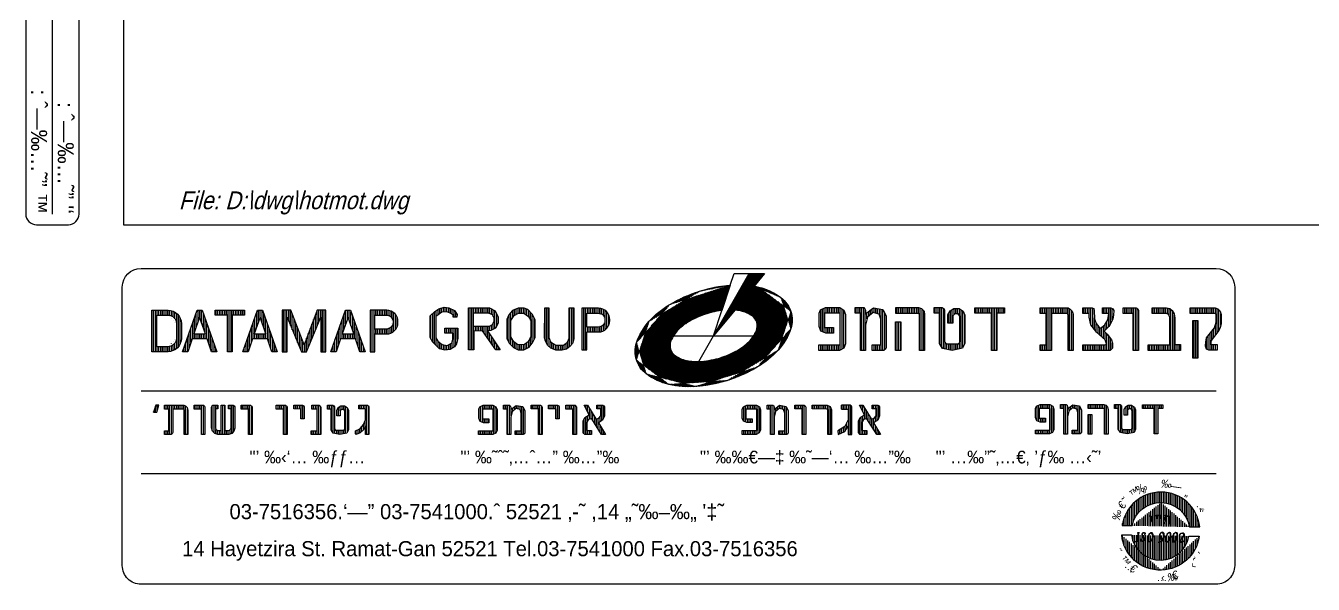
# Model space of a CAD drawing. Extents: x 180421 to 182259, y 668879 to 669787.
# Drawn here: x 180420.9 to 180602, y 668879.4 to 668958 of the extents above; entities that cross this region are included whole.
import ezdxf
from ezdxf.enums import TextEntityAlignment as Align

# ---------------------------------------------------------------- set-up
doc = ezdxf.new("R2010")
doc.units = 0
doc.header["$LTSCALE"] = 2.5
doc.header["$MEASUREMENT"] = 0
doc.layers.get('0').update_dxf_attribs({"linetype": 'CONTINUOUS'})
for name, color, linetype in [('DRWS006', 2, 'CONTINUOUS'), ('DRWS013', 2, 'CONTINUOUS'), ('DRWT003', 2, 'CONTINUOUS')]:
    doc.layers.add(name, color=color, linetype=linetype)
doc.styles.add('HEBTXT', font='HEBTXT.shx')
pattern_1 = [(90, (-122.45786, -106.56404), (-0.2, 1e-17), [])]

# ---------------------------------------------------------------- blocks, each defined once
blk = doc.blocks.new('PROJ_OUT')
at = {"flags": 128}
blk.add_lwpolyline([(-1.2, 0), (-58.8, 0, 0.414214), (-60, -1.2), (-60, -4.8, 0.414214), (-58.8, -6), (-1.2, -6, 0.414214), (0, -4.8), (0, -1.2, 0.414214)], format="xyb", close=True, dxfattribs=at)
at = {"color": 2, "flags": 128}
blk.add_lwpolyline([(-1.2, -3), (-58.8, -3)], dxfattribs=at)
at = {"color": 2, "style": 'HEBTXT'}
for s, p in [(": ˆ—‰…˜” '‘", (-1.2, -2.4)), (': ˆ—‰…˜” ™', (-1.2, -5.4))]:
    blk.add_text(s, height=1.8, dxfattribs=at).set_placement(p, align=Align.RIGHT)
for tag, p in [('APPROVED', (-251.97, -2.4)), ('CHECKED', (-221.62, -2.4)), ('DRAFTSMAN', (-191.6, -2.4)), ('OPERATOR', (-161.75, -2.4)), ('UPD_NUM', (-76.88, -2.4)), ('PROJ_NUM', (-18.45, -2.4)), ('APPROVED_DATE', (-251.97, -5.4)), ('CHECK_DATE', (-221.62, -5.4)), ('DRAFT_DATE', (-191.6, -5.4)), ('OPERATE_DATE', (-161.75, -5.4)), ('UPD_DATE', (-135.75, -5.4)), ('UPD_DESC', (-70.68, -5.4)), ('PROJ_NAME', (-18.35, -5.4))]:
    blk.add_attdef(tag, text='', height=1.8, dxfattribs=at).set_placement(p, align=Align.RIGHT)
blk = doc.blocks.new('LOGODMG')
h = blk.add_hatch()
h.set_pattern_fill('ANSI37', color=176, scale=0.5, style=0)
h.set_pattern_definition([(45, (-122.45786, -111.191), (-0.044194174, 0.044194174), []), (135, (-122.45786, -111.191), (-0.044194174, -0.044194174), [])])
edge = h.paths.add_edge_path()
edge.add_line((70.37, 34.99), (72.11, 34.99))
edge.add_line((72.11, 34.99), (70.94, 33.57))
edge.add_arc((69.14, 23.33), 10.39, 77.4, 80.0179, ccw=False)
edge.add_arc((69.96, 26.99), 6.64, 53.0538, 77.4, ccw=False)
edge.add_arc((72.06, 29.78), 3.16, 17.4348, 53.0538, ccw=False)
edge.add_arc((72.06, 29.78), 3.16, -18.1842, 17.4348, ccw=False)
edge.add_arc((68.74, 30.86), 6.64, 317.4697, 341.8158, ccw=False)
edge.add_arc((65.98, 33.4), 10.39, 300.9025, 317.4697, ccw=False)
edge.add_arc((63.26, 37.94), 15.69, 287.4348, 300.9025, ccw=False)
edge.add_arc((63.26, 37.94), 15.69, 273.9671, 287.4348, ccw=False)
edge.add_arc((63.63, 32.66), 10.39, 257.4, 273.9671, ccw=False)
edge.add_arc((62.81, 29), 6.64, 233.0538, 257.4, ccw=False)
edge.add_arc((60.71, 26.21), 3.16, 197.4348, 233.0538, ccw=False)
edge.add_arc((60.71, 26.21), 3.16, 161.8158, 197.4348, ccw=False)
edge.add_arc((64.02, 25.13), 6.64, 137.4697, 161.8158, ccw=False)
edge.add_arc((66.79, 22.59), 10.39, 120.9025, 137.4697, ccw=False)
edge.add_arc((69.51, 18.04), 15.69, 107.4348, 120.9025, ccw=False)
edge.add_arc((69.51, 18.04), 15.69, 94.5708, 107.4348, ccw=False)
edge.add_line((68.26, 33.69), (67.32, 30.85))
edge.add_arc((68.57, 21.04), 9.89, 97.2703, 107.4348)
edge.add_arc((68.57, 21.04), 9.89, 107.4348, 119.3985)
edge.add_arc((66.76, 24.25), 6.2, 119.3985, 134.5272)
edge.add_arc((64.97, 26.07), 3.65, 134.5272, 158.4374)
edge.add_arc((62.88, 26.89), 1.4, 158.4374, 197.4348)
edge.add_arc((62.88, 26.89), 1.4, 197.4348, 236.4322)
edge.add_arc((64.12, 28.76), 3.65, 236.4322, 260.3424)
edge.add_arc((64.55, 31.28), 6.2, 260.3424, 275.4711)
edge.add_arc((64.2, 34.95), 9.89, 275.4711, 287.4348)
edge.add_arc((64.2, 34.95), 9.89, 287.4348, 299.3985)
edge.add_arc((66.01, 31.74), 6.2, 299.3985, 314.5272)
edge.add_arc((67.8, 29.92), 3.65, 314.5272, 338.4374)
edge.add_arc((69.89, 29.09), 1.4, 338.4374, 377.4348)
edge.add_arc((69.89, 29.09), 1.4, 17.4348, 56.4322)
edge.add_arc((68.65, 27.23), 3.65, 56.4322, 80.3424)
edge.add_arc((68.22, 24.71), 6.2, 80.3424, 85.112)
edge.add_line((68.75, 30.89), (66.37, 27.99))
edge.add_line((66.37, 27.99), (70.38, 35))
h = blk.add_hatch()
h.set_pattern_fill('U', color=176, scale=0.2, angle=90, style=0, pattern_type=0)
h.set_pattern_definition([(90, (-122.45786, -112.46582), (-0.2, 1e-17), [])])
h.paths.add_polyline_path([(14.02, 26.2), (13.42, 26.2), (15.08, 30.87), (15.63, 30.87), (17.29, 26.2), (16.69, 26.2), (16.2, 27.64), (14.51, 27.64)])
edge = h.paths.add_edge_path()
edge.add_arc((5, 29.37), 1.5, 0, 90, ccw=False)
edge.add_line((6.5, 29.37), (6.5, 27.7))
edge.add_arc((5, 27.7), 1.5, -90, 0, ccw=False)
edge.add_line((5, 26.2), (3.18, 26.2))
edge.add_line((3.18, 26.2), (3.18, 30.87))
edge.add_line((3.18, 30.87), (5, 30.87))
h.paths.add_polyline_path([(12.23, 26.2), (11.68, 26.2), (11.68, 30.31), (10.3, 30.31), (10.3, 30.87), (13.62, 30.87), (13.62, 30.31), (12.23, 30.31)])
h.paths.add_polyline_path([(7.23, 26.2), (6.63, 26.2), (8.29, 30.87), (8.84, 30.87), (10.49, 26.2), (9.9, 26.2), (9.4, 27.64), (7.72, 27.64)])
h.paths.add_polyline_path([(8.56, 30.09), (7.91, 28.2), (9.21, 28.2)], flags=16)
h.paths.add_polyline_path([(47.38, 31.12), (47.86, 31.12), (47.86, 27.78), (48.03, 27.32), (48.64, 26.93), (49.51, 26.93), (49.95, 27.26), (50.14, 27.72), (50.14, 31.12), (50.66, 31.12), (50.66, 27.63), (50.5, 27.12), (50.21, 26.77), (49.82, 26.5), (49.35, 26.38), (48.62, 26.38), (48.07, 26.61), (47.7, 26.93), (47.45, 27.39), (47.36, 27.76)])
edge = h.paths.add_edge_path()
edge.add_line((28.28, 26.2), (28.28, 28.2))
edge.add_line((28.28, 28.2), (29.6, 28.2))
edge.add_arc((29.6, 29.47), 1.27, 270, 360)
edge.add_line((30.87, 29.47), (30.87, 29.59))
edge.add_arc((29.6, 29.59), 1.27, 0, 90)
edge.add_line((29.6, 30.87), (27.73, 30.87))
edge.add_line((27.73, 30.87), (27.73, 26.2))
edge.add_line((27.73, 26.2), (28.28, 26.2))
h.paths.add_polyline_path([(22.76, 26.2), (22.76, 30.87), (21.78, 30.87), (20.3, 26.97), (18.83, 30.87), (17.84, 30.87), (17.84, 26.2), (18.39, 26.2), (18.39, 30.09), (20.02, 26.2), (20.58, 26.2), (22.21, 30.09), (22.21, 26.2)])
h.paths.add_polyline_path([(15.36, 30.09), (14.7, 28.2), (16.01, 28.2)], flags=16)
h.paths.add_polyline_path([(23.91, 26.2), (23.31, 26.2), (24.97, 30.87), (25.52, 30.87), (27.18, 26.2), (26.58, 26.2), (26.09, 27.64), (24.4, 27.64)])
h.paths.add_polyline_path([(25.25, 30.09), (24.59, 28.2), (25.9, 28.2)], flags=16)
edge = h.paths.add_edge_path(flags=16)
edge.add_line((28.28, 30.31), (29.6, 30.31))
edge.add_arc((29.6, 29.59), 0.722, 0, 90, ccw=False)
edge.add_line((30.32, 29.59), (30.32, 29.47))
edge.add_arc((29.6, 29.47), 0.722, -90, 0, ccw=False)
edge.add_line((29.6, 28.75), (28.28, 28.75))
edge.add_line((28.28, 28.75), (28.28, 30.31))
h.paths.add_polyline_path([(38.82, 26.4), (38.82, 31.13), (41.16, 31.13), (41.81, 30.8), (42.15, 30.12), (42.13, 29.4), (41.85, 28.83), (41.31, 28.57), (40.93, 28.53), (42.38, 26.4), (41.87, 26.4), (40.38, 28.54), (39.39, 28.5), (39.39, 26.4)])
h.paths.add_polyline_path([(36.16, 28.3), (36.16, 28.83), (37.62, 28.83), (37.62, 27.69), (37.44, 27.1), (37.23, 26.76), (36.75, 26.43), (36.16, 26.37), (35.56, 26.51), (34.79, 27.26), (34.51, 27.8), (34.51, 30.24), (35.03, 30.71), (35.47, 31.03), (36.05, 31.2), (36.59, 31.15), (37.23, 30.83), (37.53, 30.37), (37.49, 30.1), (37.09, 30.1), (37.09, 30.31), (36.89, 30.47), (36.4, 30.69), (35.8, 30.63), (35.13, 30.16), (35.13, 27.76), (35.36, 27.39), (35.83, 27), (36.39, 26.9), (36.95, 27.21), (37.05, 27.63), (37.05, 28.29)])
h.paths.add_polyline_path([(43.11, 29.83), (43.11, 27.67), (43.43, 27.12), (43.85, 26.68), (44.39, 26.41), (45.02, 26.41), (45.63, 26.71), (46.05, 27.26), (46.3, 27.79), (46.3, 29.79), (45.98, 30.41), (45.47, 30.94), (45.06, 31.1), (44.39, 31.1), (43.76, 30.82), (43.36, 30.34)])
h.paths.add_polyline_path([(43.57, 27.86), (43.57, 29.71), (43.94, 30.27), (44.44, 30.54), (45.02, 30.54), (45.55, 30.17), (45.8, 29.71), (45.8, 27.86), (45.5, 27.32), (45.11, 27), (44.37, 26.96), (43.89, 27.32)], flags=16)
h.paths.add_polyline_path([(39.38, 29.04), (39.38, 30.59), (41.03, 30.59), (41.46, 30.4), (41.65, 30.04), (41.65, 29.56), (41.47, 29.24), (41.13, 29.04)], flags=16)
edge = h.paths.add_edge_path()
edge.add_line((52.12, 26.42), (52.12, 28.42))
edge.add_line((52.12, 28.42), (53.43, 28.42))
edge.add_arc((53.43, 29.69), 1.27, 270, 360)
edge.add_line((54.7, 29.69), (54.7, 29.81))
edge.add_arc((53.43, 29.81), 1.27, 0, 90)
edge.add_line((53.43, 31.09), (51.56, 31.09))
edge.add_line((51.56, 31.09), (51.56, 26.42))
edge.add_line((51.56, 26.42), (52.12, 26.42))
edge = h.paths.add_edge_path(flags=16)
edge.add_line((52.12, 30.53), (53.43, 30.53))
edge.add_arc((53.43, 29.81), 0.722, 0, 90, ccw=False)
edge.add_line((54.15, 29.81), (54.15, 29.69))
edge.add_arc((53.43, 29.69), 0.722, -90, 0, ccw=False)
edge.add_line((53.43, 28.97), (52.12, 28.97))
edge.add_line((52.12, 28.97), (52.12, 30.53))
edge = h.paths.add_edge_path(flags=16)
edge.add_arc((5, 27.7), 0.947, -90, 0, ccw=False)
edge.add_line((5, 26.76), (3.73, 26.76))
edge.add_line((3.73, 26.76), (3.73, 30.31))
edge.add_line((3.73, 30.31), (5, 30.31))
edge.add_arc((5, 29.37), 0.947, 0, 90, ccw=False)
edge.add_line((5.95, 29.37), (5.95, 29.31))
edge.add_line((5.95, 29.31), (5.95, 27.69))
h = blk.add_hatch()
h.set_pattern_fill('U', color=176, scale=0.2, angle=90, style=0, pattern_type=0)
h.set_pattern_definition([(90, (-117.40736, -70.01604), (-0.2, 1e-17), [])])
h.paths.add_polyline_path([(78.21, 26.35), (78.21, 26.98), (80.61, 26.98), (80.61, 30.52), (78.85, 30.52), (78.85, 28.93), (79.87, 28.93), (79.87, 28.29), (79, 28.29), (78.44, 28.5), (78.24, 29.03), (78.24, 30.52), (78.42, 30.9), (78.96, 31.16), (80.57, 31.16), (81.04, 30.89), (81.23, 30.4), (81.23, 27.08), (81.02, 26.6), (80.54, 26.35)])
h.paths.add_polyline_path([(82.89, 26.33), (82.89, 30.52), (82.31, 30.52), (82.31, 31.16), (83.28, 31.16), (83.41, 31.04), (83.47, 30.85), (83.47, 30.47), (84.35, 31.13), (85.43, 30.93), (85.78, 30.22), (85.78, 26.62), (85.7, 26.47), (85.53, 26.35), (84.21, 26.35), (84.21, 26.97), (85.19, 26.97), (85.19, 29.85), (85, 30.42), (84.32, 30.6), (83.68, 30.1), (83.48, 29.18), (83.48, 26.33)])
h.paths.add_polyline_path([(120.01, 30.5), (120.01, 31.13), (122.8, 31.13), (123.11, 31.04), (123.35, 30.75), (123.47, 30.37), (123.47, 29.38), (123.38, 28.88), (123.23, 28.59), (122.37, 27.46), (122.33, 27.23), (122.33, 27.04), (122.49, 26.99), (123.03, 26.99), (123.03, 26.36), (122.1, 26.36), (121.83, 26.49), (121.73, 26.82), (121.74, 27.31), (121.84, 27.77), (122.74, 28.89), (122.9, 29.51), (122.9, 30.37), (122.84, 30.46), (122.76, 30.5)])
h.paths.add_polyline_path([(103.1, 26.35), (103.1, 26.98), (103.79, 26.98), (103.79, 30.5), (103.1, 30.5), (103.1, 31.14), (106.26, 31.14), (106.54, 30.96), (106.72, 30.75), (106.84, 30.43), (106.84, 26.35), (106.26, 26.35), (106.26, 30.32), (106.22, 30.44), (106.15, 30.5), (104.39, 30.5), (104.39, 26.35)])
h.paths.add_polyline_path([(86.86, 29.56), (87.46, 29.56), (87.46, 26.34), (86.86, 26.34)])
h.paths.add_polyline_path([(86.87, 30.5), (86.87, 31.16), (89.44, 31.16), (89.78, 31.05), (90.05, 30.75), (90.12, 30.36), (90.12, 26.34), (89.56, 26.34), (89.56, 30.36), (89.51, 30.46), (89.43, 30.5)])
h.paths.add_polyline_path([(91.19, 30.52), (91.19, 31.17), (92.09, 31.17), (92.26, 31.07), (92.35, 30.89), (92.35, 27.31), (92.54, 27.08), (93.91, 27.08), (94.03, 27.21), (94.07, 27.36), (94.07, 30.2), (93.89, 30.46), (93.52, 30.46), (93.31, 30.22), (93.31, 29.42), (92.73, 29.42), (92.73, 30.35), (92.98, 30.8), (93.39, 31.07), (93.99, 31.07), (94.44, 30.76), (94.64, 30.31), (94.64, 27.13), (94.38, 26.58), (93.23, 26.35), (92.14, 26.57), (91.8, 27.13), (91.8, 30.52)])
h.paths.add_polyline_path([(95.76, 30.52), (95.76, 31.15), (99.11, 31.15), (99.11, 30.52), (98.25, 30.52), (98.25, 26.34), (97.65, 26.34), (97.65, 30.52)])
h.paths.add_polyline_path([(107.91, 26.35), (107.91, 26.98), (110.46, 26.98), (110.58, 27.09), (110.44, 27.55), (109.45, 28.41), (109.22, 28.68), (108.83, 29.23), (108.64, 30.1), (108.64, 30.51), (107.92, 30.51), (107.92, 31.14), (108.95, 31.14), (109.17, 31.05), (109.19, 30.83), (109.24, 29.88), (109.41, 29.36), (109.7, 29.01), (109.92, 28.84), (110.4, 29.24), (110.72, 29.79), (110.84, 30.51), (110.14, 30.51), (110.14, 31.12), (111.07, 31.12), (111.3, 31.03), (111.39, 30.82), (111.38, 30.32), (111.28, 29.88), (110.97, 29.17), (110.86, 29.02), (110.32, 28.49), (110.66, 28.16), (111.15, 27.54), (111.24, 27.16), (111.24, 26.6), (111.01, 26.35)])
h.paths.add_polyline_path([(115.26, 26.34), (115.26, 26.98), (117.69, 26.98), (117.69, 30.06), (117.6, 30.34), (117.35, 30.49), (115.7, 30.49), (115.7, 31.13), (117.34, 31.13), (117.7, 31.05), (117.98, 30.82), (118.21, 30.45), (118.28, 30.02), (118.28, 26.99), (118.89, 26.99), (118.89, 26.35)])
h.paths.add_polyline_path([(112.45, 30.49), (112.45, 31.14), (113.91, 31.14), (114.09, 31.03), (114.19, 30.82), (114.19, 26.35), (113.59, 26.35), (113.59, 30.49)])
h.paths.add_polyline_path([(120.3, 29.71), (120.87, 29.71), (120.87, 25.47), (120.3, 25.47)])
h = blk.add_hatch()
h.set_pattern_fill('U', color=176, scale=0.2, angle=90, style=0, pattern_type=0)
h.set_pattern_definition(pattern_1)
h.paths.add_polyline_path([(21.09, 16.87), (21.09, 17.3), (21.78, 17.3), (21.78, 19.74), (21.18, 19.74), (21.18, 20.18), (22.01, 20.18), (22.12, 20.1), (22.19, 19.96), (22.19, 16.87)])
h.paths.add_polyline_path([(4.62, 16.86), (4.62, 17.3), (5.1, 17.3), (5.1, 19.74), (4.62, 19.74), (4.62, 20.18), (6.79, 20.18), (6.97, 20.11), (7.15, 19.91), (7.23, 19.63), (7.23, 16.88), (6.83, 16.88), (6.83, 19.6), (6.79, 19.7), (6.73, 19.74), (5.53, 19.74), (5.53, 17.11), (5.48, 16.94), (5.35, 16.86)])
h.paths.add_polyline_path([(3.98, 20.17), (3.62, 20.17), (3.38, 19.4), (3.73, 19.4)])
h.paths.add_polyline_path([(13.24, 19.74), (13.24, 20.17), (14.29, 20.17), (14.39, 20.08), (14.45, 19.95), (14.45, 16.87), (14.05, 16.87), (14.05, 19.74)])
h.paths.add_polyline_path([(7.96, 19.74), (7.96, 20.18), (9, 20.18), (9.11, 20.08), (9.16, 19.95), (9.16, 16.87), (8.77, 16.87), (8.77, 19.74)])
h.paths.add_polyline_path([(11.82, 20.18), (12.34, 20.18), (12.46, 20.09), (12.51, 19.99), (12.51, 17.59), (12.42, 17.25), (12.17, 16.98), (11.85, 16.88), (10.59, 16.88), (10.28, 16.97), (10.02, 17.25), (9.91, 17.64), (9.91, 19.96), (9.96, 20.12), (10.04, 20.19), (10.62, 20.19), (10.62, 19.77), (10.34, 19.77), (10.34, 17.63), (10.38, 17.42), (10.59, 17.31), (10.97, 17.31), (10.97, 20.18), (11.41, 20.18), (11.41, 17.31), (11.82, 17.31), (12.01, 17.41), (12.1, 17.64), (12.1, 19.75), (11.82, 19.75)])
h.paths.add_polyline_path([(17.18, 19.74), (17.18, 20.18), (18.22, 20.18), (18.33, 20.08), (18.39, 19.95), (18.39, 16.87), (17.99, 16.87), (17.99, 19.74)])
h.paths.add_polyline_path([(19.14, 19.75), (19.14, 20.18), (20.14, 20.18), (20.28, 20.11), (20.33, 19.98), (20.33, 18.64), (19.94, 18.64), (19.94, 19.74)])
h.paths.add_polyline_path([(22.93, 19.74), (22.93, 20.18), (23.55, 20.18), (23.67, 20.12), (23.73, 19.99), (23.73, 17.53), (23.86, 17.37), (24.8, 17.37), (24.88, 17.46), (24.91, 17.57), (24.91, 19.52), (24.79, 19.69), (24.53, 19.69), (24.38, 19.53), (24.38, 18.98), (23.99, 18.98), (23.99, 19.62), (24.16, 19.93), (24.45, 20.12), (24.85, 20.12), (25.16, 19.9), (25.3, 19.59), (25.3, 17.41), (25.12, 17.03), (24.33, 16.87), (23.58, 17.02), (23.35, 17.41), (23.35, 19.74)])
h.paths.add_polyline_path([(26.47, 19.75), (26.47, 20.18), (27.46, 20.18), (27.56, 20.12), (27.61, 19.98), (27.61, 16.87), (27.23, 16.87), (27.23, 17.85), (27.01, 17.41), (26.63, 17.07), (26.16, 16.88), (26.09, 16.94), (26.09, 17.27), (26.57, 17.53), (26.65, 17.57), (27.01, 18), (27.22, 18.52), (27.22, 19.75)])
h = blk.add_hatch()
h.set_pattern_fill('U', color=176, scale=0.2, angle=90, style=0, pattern_type=0)
h.set_pattern_definition([(90, (-124.24039, -106.56404), (-0.2, 1e-17), [])])
h.paths.add_polyline_path([(51.82, 20.18), (52.2, 20.18), (53.13, 18.65), (53.48, 18.7), (53.69, 18.98), (53.71, 19.75), (53.26, 19.75), (53.26, 20.19), (53.9, 20.19), (54.04, 20.12), (54.1, 19.98), (54.1, 18.98), (53.89, 18.5), (53.42, 18.2), (54.21, 16.88), (53.78, 16.88), (52.67, 18.65), (52.3, 18.58), (52.12, 18.21), (52.12, 17.31), (52.65, 17.31), (52.65, 16.87), (51.88, 16.87), (51.77, 16.98), (51.71, 17.11), (51.71, 18.36), (51.91, 18.78), (52.39, 19.1)])
h.paths.add_polyline_path([(43.15, 16.86), (43.15, 19.73), (42.75, 19.73), (42.75, 20.18), (43.42, 20.18), (43.51, 20.09), (43.55, 19.96), (43.55, 19.7), (44.16, 20.15), (44.9, 20.02), (45.14, 19.53), (45.14, 17.05), (45.09, 16.95), (44.97, 16.87), (44.06, 16.87), (44.06, 17.29), (44.74, 17.29), (44.74, 19.28), (44.61, 19.67), (44.13, 19.79), (43.7, 19.44), (43.56, 18.81), (43.56, 16.86)])
h.paths.add_polyline_path([(39.94, 16.87), (39.94, 17.3), (41.59, 17.3), (41.59, 19.74), (40.38, 19.74), (40.38, 18.64), (41.09, 18.64), (41.09, 18.2), (40.48, 18.2), (40.1, 18.35), (39.97, 18.71), (39.97, 19.74), (40.09, 19.99), (40.46, 20.17), (41.56, 20.17), (41.89, 19.99), (42.02, 19.65), (42.02, 17.37), (41.87, 17.04), (41.54, 16.87)])
h.paths.add_polyline_path([(49.75, 19.74), (49.75, 20.18), (50.8, 20.18), (50.91, 20.08), (50.96, 19.95), (50.96, 16.87), (50.56, 16.87), (50.56, 19.74)])
h.paths.add_polyline_path([(45.87, 19.75), (45.87, 20.19), (46.92, 20.19), (47.02, 20.09), (47.08, 19.96), (47.08, 16.88), (46.68, 16.88), (46.68, 19.75)])
h.paths.add_polyline_path([(47.82, 19.75), (47.82, 20.18), (48.82, 20.18), (48.96, 20.11), (49.02, 19.99), (49.02, 18.65), (48.62, 18.65), (48.62, 19.75)])
h = blk.add_hatch()
h.set_pattern_fill('U', color=176, scale=0.2, angle=90, style=0, pattern_type=0)
h.set_pattern_definition(pattern_1)
h.paths.add_polyline_path([(69.58, 16.88), (69.58, 17.31), (71.23, 17.31), (71.23, 19.74), (70.02, 19.74), (70.02, 18.65), (70.73, 18.65), (70.73, 18.21), (70.12, 18.21), (69.74, 18.36), (69.61, 18.72), (69.61, 19.74), (69.73, 20), (70.1, 20.18), (71.2, 20.18), (71.53, 19.99), (71.66, 19.66), (71.66, 17.38), (71.51, 17.05), (71.18, 16.88)])
h.paths.add_polyline_path([(77.48, 19.75), (77.48, 20.17), (79.15, 20.17), (79.49, 20.03), (79.63, 19.66), (79.63, 16.88), (79.23, 16.88), (79.23, 19.68), (79.12, 19.74)])
h.paths.add_polyline_path([(72.79, 16.87), (72.79, 19.74), (72.39, 19.74), (72.39, 20.18), (73.06, 20.18), (73.15, 20.1), (73.19, 19.97), (73.19, 19.7), (73.8, 20.16), (74.54, 20.02), (74.78, 19.54), (74.78, 17.06), (74.73, 16.96), (74.61, 16.88), (73.7, 16.88), (73.7, 17.3), (74.38, 17.3), (74.38, 19.28), (74.25, 19.68), (73.77, 19.8), (73.34, 19.45), (73.2, 18.82), (73.2, 16.87)])
h.paths.add_polyline_path([(75.53, 19.75), (75.53, 20.18), (76.57, 20.18), (76.68, 20.09), (76.74, 19.96), (76.74, 16.87), (76.34, 16.87), (76.34, 19.75)])
h.paths.add_polyline_path([(82.78, 20.18), (83.16, 20.18), (84.09, 18.65), (84.44, 18.7), (84.65, 18.98), (84.67, 19.75), (84.22, 19.75), (84.22, 20.19), (84.86, 20.19), (85, 20.12), (85.06, 19.98), (85.06, 18.98), (84.86, 18.5), (84.38, 18.2), (85.17, 16.88), (84.74, 16.88), (83.63, 18.65), (83.26, 18.58), (83.08, 18.21), (83.08, 17.31), (83.61, 17.31), (83.61, 16.87), (82.84, 16.87), (82.73, 16.98), (82.67, 17.11), (82.67, 18.36), (82.87, 18.78), (83.35, 19.1)])
h.paths.add_polyline_path([(80.37, 17.28), (80.4, 16.87), (81.14, 17.22), (81.53, 17.83), (81.53, 16.88), (81.92, 16.88), (81.92, 19.98), (81.86, 20.12), (81.75, 20.18), (80.78, 20.18), (80.78, 19.74), (81.52, 19.74), (81.52, 18.51), (81.15, 17.78)])
h = blk.add_hatch()
h.set_pattern_fill('U', color=176, scale=0.2, angle=90, style=0, pattern_type=0)
h.set_pattern_definition(pattern_1)
h.paths.add_polyline_path([(102.58, 16.94), (102.58, 17.37), (104.22, 17.37), (104.22, 19.81), (103.02, 19.81), (103.02, 18.71), (103.72, 18.71), (103.72, 18.27), (103.12, 18.27), (102.74, 18.42), (102.6, 18.78), (102.6, 19.81), (102.72, 20.06), (103.1, 20.24), (104.2, 20.24), (104.53, 20.06), (104.65, 19.72), (104.65, 17.45), (104.51, 17.11), (104.18, 16.94)])
h.paths.add_polyline_path([(111.49, 19.81), (111.49, 20.25), (112.11, 20.25), (112.22, 20.19), (112.28, 20.06), (112.28, 17.6), (112.42, 17.44), (113.36, 17.44), (113.44, 17.53), (113.46, 17.64), (113.46, 19.59), (113.34, 19.76), (113.09, 19.76), (112.94, 19.6), (112.94, 19.05), (112.55, 19.05), (112.55, 19.69), (112.71, 20), (113, 20.19), (113.41, 20.19), (113.72, 19.97), (113.86, 19.66), (113.86, 17.48), (113.68, 17.1), (112.89, 16.94), (112.14, 17.09), (111.9, 17.48), (111.9, 19.81)])
h.paths.add_polyline_path([(105.79, 16.93), (105.79, 19.8), (105.39, 19.8), (105.39, 20.25), (106.06, 20.25), (106.15, 20.16), (106.19, 20.03), (106.19, 19.77), (106.79, 20.22), (107.53, 20.09), (107.77, 19.6), (107.77, 17.12), (107.72, 17.02), (107.61, 16.94), (106.7, 16.94), (106.7, 17.36), (107.37, 17.36), (107.37, 19.35), (107.24, 19.74), (106.77, 19.86), (106.33, 19.51), (106.2, 18.88), (106.2, 16.93)])
h.paths.add_polyline_path([(108.52, 19.79), (108.52, 20.24), (110.29, 20.24), (110.52, 20.17), (110.71, 19.96), (110.76, 19.7), (110.76, 16.93), (110.37, 16.93), (110.37, 19.7), (110.33, 19.77), (110.28, 19.79)])
h.paths.add_polyline_path([(108.52, 19.14), (108.93, 19.14), (108.93, 16.93), (108.52, 16.93)])
h.paths.add_polyline_path([(114.63, 19.81), (114.63, 20.23), (116.93, 20.23), (116.93, 19.81), (116.34, 19.81), (116.34, 16.94), (115.93, 16.94), (115.93, 19.81)])
at = {"layer": 'DRWS013'}
h = blk.add_hatch(dxfattribs=at)
h.set_pattern_fill('U', color=256, scale=0.2, angle=90, style=0, pattern_type=0)
h.set_pattern_definition([(90, (-122.45786, -107.55858), (-0.2, 1e-17), [])])
edge = h.paths.add_edge_path()
edge.add_line((112.29, 5.57), (113.38, 5.57))
edge.add_arc((116.66, 6.03), 3.31, 188.0394, 271.3802)
edge.add_arc((116.63, 5.98), 3.26, 271.9072, 350.0165)
edge.add_line((119.84, 5.42), (121.01, 5.42))
edge.add_arc((116.63, 6.03), 4.43, 271.7581, 352.0544, ccw=False)
edge.add_arc((116.61, 5.94), 4.34, 184.8896, 272.0533, ccw=False)
edge = h.paths.add_edge_path()
edge.add_line((112.34, 6.61), (113.46, 6.61))
edge.add_arc((116.64, 5.96), 3.25, 88.2339, 168.3857, ccw=False)
edge.add_arc((116.7, 5.94), 3.27, 9.1769, 89.217, ccw=False)
edge.add_line((119.92, 6.46), (121.07, 6.46))
edge.add_arc((116.65, 5.96), 4.44, 6.4701, 89.1977)
edge.add_arc((116.73, 5.96), 4.44, 90.2344, 171.5211)
at = {"color": 176}
for points in [[(70.37, 34.99), (72.11, 34.99), (70.94, 33.57, -0.011423), (71.41, 33.47, -0.106631), (73.95, 32.3, -0.156681), (75.07, 30.72, -0.156681), (75.06, 28.79, -0.106631), (73.64, 26.37, -0.072414), (71.32, 24.48, -0.058832), (67.96, 22.97, -0.058832), (64.35, 22.29, -0.072414), (61.36, 22.52, -0.106631), (58.82, 23.69, -0.156681), (57.7, 25.27, -0.156681), (57.71, 27.2, -0.106631), (59.13, 29.62, -0.072414), (61.45, 31.51, -0.058832), (64.81, 33.01, -0.056189), (68.26, 33.69), (67.32, 30.85, 0.04438), (65.61, 30.47, 0.052249), (63.72, 29.65, 0.066107), (62.41, 28.67, 0.104708), (61.58, 27.41, 0.17182), (61.54, 26.47, 0.17182), (62.11, 25.72, 0.104708), (63.51, 25.17, 0.066107), (65.14, 25.11, 0.052249), (67.16, 25.52, 0.052249), (69.05, 26.34, 0.066107), (70.36, 27.32, 0.104708), (71.19, 28.58, 0.17182), (71.23, 29.51, 0.17182), (70.66, 30.26, 0.104708), (69.26, 30.82, 0.020814), (68.75, 30.89), (66.37, 27.99), (70.38, 35)], [(5.95, 27.7, -0.414214), (5, 26.76), (3.73, 26.76), (3.73, 30.31), (5, 30.31, -0.414214), (5.95, 29.37), (5.95, 29.31), (5.95, 27.69)]]:
    blk.add_lwpolyline(points, format="xyb", dxfattribs=at)
for points in [[(68.26, 33.69), (68.69, 34.99), (70.37, 34.99)], [(66.37, 27.99), (67.32, 30.85)], [(61.86, 27.99), (70.89, 27.99)], [(64.71, 25.08), (66.37, 27.99)]]:
    blk.add_lwpolyline(points, dxfattribs=at)
for points in [[(5, 30.87, -0.414214), (6.5, 29.37), (6.5, 27.7, -0.414214), (5, 26.2), (3.18, 26.2), (3.18, 30.87)], [(28.28, 26.2), (28.28, 28.2), (29.6, 28.2, 0.414214), (30.87, 29.47), (30.87, 29.59, 0.414214), (29.6, 30.87), (27.73, 30.87), (27.73, 26.2)], [(52.12, 26.42), (52.12, 28.42), (53.43, 28.42, 0.414214), (54.7, 29.69), (54.7, 29.81, 0.414214), (53.43, 31.09), (51.56, 31.09), (51.56, 26.42)], [(52.12, 30.53), (53.43, 30.53, -0.414214), (54.15, 29.81), (54.15, 29.69, -0.414214), (53.43, 28.97), (52.12, 28.97)], [(28.28, 30.31), (29.6, 30.31, -0.414214), (30.32, 29.59), (30.32, 29.47, -0.414214), (29.6, 28.75), (28.28, 28.75)]]:
    blk.add_lwpolyline(points, format="xyb", close=True, dxfattribs=at)
for points in [[(7.23, 26.2), (6.63, 26.2), (8.29, 30.87), (8.84, 30.87), (10.49, 26.2), (9.9, 26.2), (9.4, 27.64), (7.72, 27.64)], [(12.23, 26.2), (11.68, 26.2), (11.68, 30.31), (10.3, 30.31), (10.3, 30.87), (13.62, 30.87), (13.62, 30.31), (12.23, 30.31)], [(14.02, 26.2), (13.42, 26.2), (15.08, 30.87), (15.63, 30.87), (17.29, 26.2), (16.69, 26.2), (16.2, 27.64), (14.51, 27.64)], [(22.76, 26.2), (22.76, 30.87), (21.78, 30.87), (20.3, 26.97), (18.83, 30.87), (17.84, 30.87), (17.84, 26.2), (18.39, 26.2), (18.39, 30.09), (20.02, 26.2), (20.58, 26.2), (22.21, 30.09), (22.21, 26.2)], [(23.91, 26.2), (23.31, 26.2), (24.97, 30.87), (25.52, 30.87), (27.18, 26.2), (26.58, 26.2), (26.09, 27.64), (24.4, 27.64)], [(8.56, 30.09), (7.91, 28.2), (9.21, 28.2)], [(15.36, 30.09), (14.7, 28.2), (16.01, 28.2)], [(25.25, 30.09), (24.59, 28.2), (25.9, 28.2)]]:
    blk.add_lwpolyline(points, close=True, dxfattribs=at)
at = {"color": 176, "flags": 128}
for points in [[(36.16, 28.3), (36.16, 28.83), (37.62, 28.83), (37.62, 27.69), (37.44, 27.1), (37.23, 26.76), (36.75, 26.43), (36.16, 26.37), (35.56, 26.51), (34.79, 27.26), (34.51, 27.8), (34.51, 30.24), (35.03, 30.71), (35.47, 31.03), (36.05, 31.2), (36.59, 31.15), (37.23, 30.83), (37.53, 30.37), (37.49, 30.1), (37.09, 30.1), (37.09, 30.31), (36.89, 30.47), (36.4, 30.69), (35.8, 30.63), (35.13, 30.16), (35.13, 27.76), (35.36, 27.39), (35.83, 27), (36.39, 26.9), (36.95, 27.21), (37.05, 27.63), (37.05, 28.29)], [(38.82, 26.4), (38.82, 31.13), (41.16, 31.13), (41.81, 30.8), (42.15, 30.12), (42.13, 29.4), (41.85, 28.83), (41.31, 28.57), (40.93, 28.53), (42.38, 26.4), (41.87, 26.4), (40.38, 28.54), (39.39, 28.5), (39.39, 26.4)], [(39.38, 29.04), (39.38, 30.59), (41.03, 30.59), (41.46, 30.4), (41.65, 30.04), (41.65, 29.56), (41.47, 29.24), (41.13, 29.04)], [(43.11, 29.83), (43.11, 27.67), (43.43, 27.12), (43.85, 26.68), (44.39, 26.41), (45.02, 26.41), (45.63, 26.71), (46.05, 27.26), (46.3, 27.79), (46.3, 29.79), (45.98, 30.41), (45.47, 30.94), (45.06, 31.1), (44.39, 31.1), (43.76, 30.82), (43.36, 30.34)], [(43.57, 27.86), (43.57, 29.71), (43.94, 30.27), (44.44, 30.54), (45.02, 30.54), (45.55, 30.17), (45.8, 29.71), (45.8, 27.86), (45.5, 27.32), (45.11, 27), (44.37, 26.96), (43.89, 27.32)], [(47.38, 31.12), (47.86, 31.12), (47.86, 27.78), (48.03, 27.32), (48.64, 26.93), (49.51, 26.93), (49.95, 27.26), (50.14, 27.72), (50.14, 31.12), (50.66, 31.12), (50.66, 27.63), (50.5, 27.12), (50.21, 26.77), (49.82, 26.5), (49.35, 26.38), (48.62, 26.38), (48.07, 26.61), (47.7, 26.93), (47.45, 27.39), (47.36, 27.76)], [(78.21, 26.35), (78.21, 26.98), (80.61, 26.98), (80.61, 30.52), (78.85, 30.52), (78.85, 28.93), (79.87, 28.93), (79.87, 28.29), (79, 28.29), (78.44, 28.5), (78.24, 29.03), (78.24, 30.52), (78.42, 30.9), (78.96, 31.16), (80.57, 31.16), (81.04, 30.89), (81.23, 30.4), (81.23, 27.08), (81.02, 26.6), (80.54, 26.35)], [(82.89, 26.33), (82.89, 30.52), (82.31, 30.52), (82.31, 31.16), (83.28, 31.16), (83.41, 31.04), (83.47, 30.85), (83.47, 30.47), (84.35, 31.13), (85.43, 30.93), (85.78, 30.22), (85.78, 26.62), (85.7, 26.47), (85.53, 26.35), (84.21, 26.35), (84.21, 26.97), (85.19, 26.97), (85.19, 29.85), (85, 30.42), (84.32, 30.6), (83.68, 30.1), (83.48, 29.18), (83.48, 26.33)], [(86.87, 30.5), (86.87, 31.16), (89.44, 31.16), (89.78, 31.05), (90.05, 30.75), (90.12, 30.36), (90.12, 26.34), (89.56, 26.34), (89.56, 30.36), (89.51, 30.46), (89.43, 30.5)], [(91.19, 30.52), (91.19, 31.17), (92.09, 31.17), (92.26, 31.07), (92.35, 30.89), (92.35, 27.31), (92.54, 27.08), (93.91, 27.08), (94.03, 27.21), (94.07, 27.36), (94.07, 30.2), (93.89, 30.46), (93.52, 30.46), (93.31, 30.22), (93.31, 29.42), (92.73, 29.42), (92.73, 30.35), (92.98, 30.8), (93.39, 31.07), (93.99, 31.07), (94.44, 30.76), (94.64, 30.31), (94.64, 27.13), (94.38, 26.58), (93.23, 26.35), (92.14, 26.57), (91.8, 27.13), (91.8, 30.52)], [(95.76, 30.52), (95.76, 31.15), (99.11, 31.15), (99.11, 30.52), (98.25, 30.52), (98.25, 26.34), (97.65, 26.34), (97.65, 30.52)], [(103.1, 26.35), (103.1, 26.98), (103.79, 26.98), (103.79, 30.5), (103.1, 30.5), (103.1, 31.14), (106.26, 31.14), (106.54, 30.96), (106.72, 30.75), (106.84, 30.43), (106.84, 26.35), (106.26, 26.35), (106.26, 30.32), (106.22, 30.44), (106.15, 30.5), (104.39, 30.5), (104.39, 26.35)], [(107.91, 26.35), (107.91, 26.98), (110.46, 26.98), (110.58, 27.09), (110.44, 27.55), (109.45, 28.41), (109.22, 28.68), (108.83, 29.23), (108.64, 30.1), (108.64, 30.51), (107.92, 30.51), (107.92, 31.14), (108.95, 31.14), (109.17, 31.05), (109.19, 30.83), (109.24, 29.88), (109.41, 29.36), (109.7, 29.01), (109.92, 28.84), (110.4, 29.24), (110.72, 29.79), (110.84, 30.51), (110.14, 30.51), (110.14, 31.12), (111.07, 31.12), (111.3, 31.03), (111.39, 30.82), (111.38, 30.32), (111.28, 29.88), (110.97, 29.17), (110.86, 29.02), (110.32, 28.49), (110.66, 28.16), (111.15, 27.54), (111.24, 27.16), (111.24, 26.6), (111.01, 26.35)], [(112.45, 30.49), (112.45, 31.14), (113.91, 31.14), (114.09, 31.03), (114.19, 30.82), (114.19, 26.35), (113.59, 26.35), (113.59, 30.49)], [(115.26, 26.34), (115.26, 26.98), (117.69, 26.98), (117.69, 30.06), (117.6, 30.34), (117.35, 30.49), (115.7, 30.49), (115.7, 31.13), (117.34, 31.13), (117.7, 31.05), (117.98, 30.82), (118.21, 30.45), (118.28, 30.02), (118.28, 26.99), (118.89, 26.99), (118.89, 26.35)], [(120.01, 30.5), (120.01, 31.13), (122.8, 31.13), (123.11, 31.04), (123.35, 30.75), (123.47, 30.37), (123.47, 29.38), (123.38, 28.88), (123.23, 28.59), (122.37, 27.46), (122.33, 27.23), (122.33, 27.04), (122.49, 26.99), (123.03, 26.99), (123.03, 26.36), (122.1, 26.36), (121.83, 26.49), (121.73, 26.82), (121.74, 27.31), (121.84, 27.77), (122.74, 28.89), (122.9, 29.51), (122.9, 30.37), (122.84, 30.46), (122.76, 30.5)], [(86.86, 29.56), (87.46, 29.56), (87.46, 26.34), (86.86, 26.34)], [(120.3, 29.71), (120.87, 29.71), (120.87, 25.47), (120.3, 25.47)], [(4.62, 16.86), (4.62, 17.3), (5.1, 17.3), (5.1, 19.74), (4.62, 19.74), (4.62, 20.18), (6.79, 20.18), (6.97, 20.11), (7.15, 19.91), (7.23, 19.63), (7.23, 16.88), (6.83, 16.88), (6.83, 19.6), (6.79, 19.7), (6.73, 19.74), (5.53, 19.74), (5.53, 17.11), (5.48, 16.94), (5.35, 16.86)], [(7.96, 19.74), (7.96, 20.18), (9, 20.18), (9.11, 20.08), (9.16, 19.95), (9.16, 16.87), (8.77, 16.87), (8.77, 19.74)], [(11.82, 20.18), (12.34, 20.18), (12.46, 20.09), (12.51, 19.99), (12.51, 17.59), (12.42, 17.25), (12.17, 16.98), (11.85, 16.88), (10.59, 16.88), (10.28, 16.97), (10.02, 17.25), (9.91, 17.64), (9.91, 19.96), (9.96, 20.12), (10.04, 20.19), (10.62, 20.19), (10.62, 19.77), (10.34, 19.77), (10.34, 17.63), (10.38, 17.42), (10.59, 17.31), (10.97, 17.31), (10.97, 20.18), (11.41, 20.18), (11.41, 17.31), (11.82, 17.31), (12.01, 17.41), (12.1, 17.64), (12.1, 19.75), (11.82, 19.75)], [(13.24, 19.74), (13.24, 20.17), (14.29, 20.17), (14.39, 20.08), (14.45, 19.95), (14.45, 16.87), (14.05, 16.87), (14.05, 19.74)], [(17.18, 19.74), (17.18, 20.18), (18.22, 20.18), (18.33, 20.08), (18.39, 19.95), (18.39, 16.87), (17.99, 16.87), (17.99, 19.74)], [(19.14, 19.75), (19.14, 20.18), (20.14, 20.18), (20.28, 20.11), (20.33, 19.98), (20.33, 18.64), (19.94, 18.64), (19.94, 19.74)], [(21.09, 16.87), (21.09, 17.3), (21.78, 17.3), (21.78, 19.74), (21.18, 19.74), (21.18, 20.18), (22.01, 20.18), (22.12, 20.1), (22.19, 19.96), (22.19, 16.87)], [(22.93, 19.74), (22.93, 20.18), (23.55, 20.18), (23.67, 20.12), (23.73, 19.99), (23.73, 17.53), (23.86, 17.37), (24.8, 17.37), (24.88, 17.46), (24.91, 17.57), (24.91, 19.52), (24.79, 19.69), (24.53, 19.69), (24.38, 19.53), (24.38, 18.98), (23.99, 18.98), (23.99, 19.62), (24.16, 19.93), (24.45, 20.12), (24.85, 20.12), (25.16, 19.9), (25.3, 19.59), (25.3, 17.41), (25.12, 17.03), (24.33, 16.87), (23.58, 17.02), (23.35, 17.41), (23.35, 19.74)], [(26.47, 19.75), (26.47, 20.18), (27.46, 20.18), (27.56, 20.12), (27.61, 19.98), (27.61, 16.87), (27.23, 16.87), (27.23, 17.85), (27.01, 17.41), (26.63, 17.07), (26.16, 16.88), (26.09, 16.94), (26.09, 17.27), (26.57, 17.53), (26.65, 17.57), (27.01, 18), (27.22, 18.52), (27.22, 19.75)], [(39.94, 16.87), (39.94, 17.3), (41.59, 17.3), (41.59, 19.74), (40.38, 19.74), (40.38, 18.64), (41.09, 18.64), (41.09, 18.2), (40.48, 18.2), (40.1, 18.35), (39.97, 18.71), (39.97, 19.74), (40.09, 19.99), (40.46, 20.17), (41.56, 20.17), (41.89, 19.99), (42.02, 19.65), (42.02, 17.37), (41.87, 17.04), (41.54, 16.87)], [(43.15, 16.86), (43.15, 19.73), (42.75, 19.73), (42.75, 20.18), (43.42, 20.18), (43.51, 20.09), (43.55, 19.96), (43.55, 19.7), (44.16, 20.15), (44.9, 20.02), (45.14, 19.53), (45.14, 17.05), (45.09, 16.95), (44.97, 16.87), (44.06, 16.87), (44.06, 17.29), (44.74, 17.29), (44.74, 19.28), (44.61, 19.67), (44.13, 19.79), (43.7, 19.44), (43.56, 18.81), (43.56, 16.86)], [(45.87, 19.75), (45.87, 20.19), (46.92, 20.19), (47.02, 20.09), (47.08, 19.96), (47.08, 16.88), (46.68, 16.88), (46.68, 19.75)], [(47.82, 19.75), (47.82, 20.18), (48.82, 20.18), (48.96, 20.11), (49.02, 19.99), (49.02, 18.65), (48.62, 18.65), (48.62, 19.75)], [(49.75, 19.74), (49.75, 20.18), (50.8, 20.18), (50.91, 20.08), (50.96, 19.95), (50.96, 16.87), (50.56, 16.87), (50.56, 19.74)], [(51.82, 20.18), (52.2, 20.18), (53.13, 18.65), (53.48, 18.7), (53.69, 18.98), (53.71, 19.75), (53.26, 19.75), (53.26, 20.19), (53.9, 20.19), (54.04, 20.12), (54.1, 19.98), (54.1, 18.98), (53.89, 18.5), (53.42, 18.2), (54.21, 16.88), (53.78, 16.88), (52.67, 18.65), (52.3, 18.58), (52.12, 18.21), (52.12, 17.31), (52.65, 17.31), (52.65, 16.87), (51.88, 16.87), (51.77, 16.98), (51.71, 17.11), (51.71, 18.36), (51.91, 18.78), (52.39, 19.1)], [(69.58, 16.88), (69.58, 17.31), (71.23, 17.31), (71.23, 19.74), (70.02, 19.74), (70.02, 18.65), (70.73, 18.65), (70.73, 18.21), (70.12, 18.21), (69.74, 18.36), (69.61, 18.72), (69.61, 19.74), (69.73, 20), (70.1, 20.18), (71.2, 20.18), (71.53, 19.99), (71.66, 19.66), (71.66, 17.38), (71.51, 17.05), (71.18, 16.88)], [(72.79, 16.87), (72.79, 19.74), (72.39, 19.74), (72.39, 20.18), (73.06, 20.18), (73.15, 20.1), (73.19, 19.97), (73.19, 19.7), (73.8, 20.16), (74.54, 20.02), (74.78, 19.54), (74.78, 17.06), (74.73, 16.96), (74.61, 16.88), (73.7, 16.88), (73.7, 17.3), (74.38, 17.3), (74.38, 19.28), (74.25, 19.68), (73.77, 19.8), (73.34, 19.45), (73.2, 18.82), (73.2, 16.87)], [(75.53, 19.75), (75.53, 20.18), (76.57, 20.18), (76.68, 20.09), (76.74, 19.96), (76.74, 16.87), (76.34, 16.87), (76.34, 19.75)], [(77.48, 19.75), (77.48, 20.17), (79.15, 20.17), (79.49, 20.03), (79.63, 19.66), (79.63, 16.88), (79.23, 16.88), (79.23, 19.68), (79.12, 19.74)], [(80.37, 17.28), (80.4, 16.87), (81.14, 17.22), (81.53, 17.83), (81.53, 16.88), (81.92, 16.88), (81.92, 19.98), (81.86, 20.12), (81.75, 20.18), (80.78, 20.18), (80.78, 19.74), (81.52, 19.74), (81.52, 18.51), (81.15, 17.78)], [(82.78, 20.18), (83.16, 20.18), (84.09, 18.65), (84.44, 18.7), (84.65, 18.98), (84.67, 19.75), (84.22, 19.75), (84.22, 20.19), (84.86, 20.19), (85, 20.12), (85.06, 19.98), (85.06, 18.98), (84.86, 18.5), (84.38, 18.2), (85.17, 16.88), (84.74, 16.88), (83.63, 18.65), (83.26, 18.58), (83.08, 18.21), (83.08, 17.31), (83.61, 17.31), (83.61, 16.87), (82.84, 16.87), (82.73, 16.98), (82.67, 17.11), (82.67, 18.36), (82.87, 18.78), (83.35, 19.1)], [(102.58, 16.94), (102.58, 17.37), (104.22, 17.37), (104.22, 19.81), (103.02, 19.81), (103.02, 18.71), (103.72, 18.71), (103.72, 18.27), (103.12, 18.27), (102.74, 18.42), (102.6, 18.78), (102.6, 19.81), (102.72, 20.06), (103.1, 20.24), (104.2, 20.24), (104.53, 20.06), (104.65, 19.72), (104.65, 17.45), (104.51, 17.11), (104.18, 16.94)], [(105.79, 16.93), (105.79, 19.8), (105.39, 19.8), (105.39, 20.25), (106.06, 20.25), (106.15, 20.16), (106.19, 20.03), (106.19, 19.77), (106.79, 20.22), (107.53, 20.09), (107.77, 19.6), (107.77, 17.12), (107.72, 17.02), (107.61, 16.94), (106.7, 16.94), (106.7, 17.36), (107.37, 17.36), (107.37, 19.35), (107.24, 19.74), (106.77, 19.86), (106.33, 19.51), (106.2, 18.88), (106.2, 16.93)], [(108.52, 19.79), (108.52, 20.24), (110.29, 20.24), (110.52, 20.17), (110.71, 19.96), (110.76, 19.7), (110.76, 16.93), (110.37, 16.93), (110.37, 19.7), (110.33, 19.77), (110.28, 19.79)], [(108.52, 19.14), (108.93, 19.14), (108.93, 16.93), (108.52, 16.93)], [(111.49, 19.81), (111.49, 20.25), (112.11, 20.25), (112.22, 20.19), (112.28, 20.06), (112.28, 17.6), (112.42, 17.44), (113.36, 17.44), (113.44, 17.53), (113.46, 17.64), (113.46, 19.59), (113.34, 19.76), (113.09, 19.76), (112.94, 19.6), (112.94, 19.05), (112.55, 19.05), (112.55, 19.69), (112.71, 20), (113, 20.19), (113.41, 20.19), (113.72, 19.97), (113.86, 19.66), (113.86, 17.48), (113.68, 17.1), (112.89, 16.94), (112.14, 17.09), (111.9, 17.48), (111.9, 19.81)], [(114.63, 19.81), (114.63, 20.23), (116.93, 20.23), (116.93, 19.81), (116.34, 19.81), (116.34, 16.94), (115.93, 16.94), (115.93, 19.81)]]:
    blk.add_lwpolyline(points, close=True, dxfattribs=at)
blk.add_lwpolyline([(3.98, 20.17), (3.62, 20.17), (3.37, 19.39), (3.73, 19.39), (3.98, 20.17)], dxfattribs=at)
at = {"layer": 'DRWS013'}
for points in [[(-0.14, 33.48, -0.414053), (1.97, 35.58), (122.9, 35.58, -0.414053), (125, 33.48), (125, 31.91)], [(125, 33.48), (125, 5.52), (125, 2.11, -0.414214), (122.9, 0.01), (1.97, 0.01, -0.414214), (-0.14, 2.11), (-0.14, 5.99), (-0.14, 33.48)]]:
    blk.add_lwpolyline(points, format="xyb", dxfattribs=at)
for points in [[(1.97, 21.79), (122.9, 21.79)], [(1.97, 12.5), (122.9, 12.5)]]:
    blk.add_lwpolyline(points, dxfattribs=at)
at = {"layer": 'DRWS013', "flags": 128}
for points in [[(112.34, 6.61), (113.46, 6.61, -0.364721), (116.74, 9.21, -0.364168), (119.92, 6.46), (121.07, 6.46, 0.377508), (116.72, 10.4, 0.370341), (112.34, 6.61, -13.49019)], [(112.29, 5.57), (113.38, 5.57, 0.380567), (116.74, 2.72, 0.354655), (119.84, 5.42), (121.01, 5.42, -0.365435), (116.77, 1.61, -0.399788), (112.29, 5.57, -1.089199)]]:
    blk.add_lwpolyline(points, format="xyb", dxfattribs=at)
for points in [[(115.38, 7.71), (115.51, 7.68), (115.65, 7.52), (115.64, 7.34), (115.57, 7.02)], [(115.43, 7.76), (115.56, 7.72), (115.7, 7.57), (115.69, 7.39), (115.61, 7.07)], [(116.04, 7.74), (116.13, 7.77), (116.19, 7.76), (116.26, 7.68), (116.25, 7.52), (116.23, 7.39)], [(116.09, 7.79), (116.17, 7.81), (116.24, 7.81), (116.31, 7.73), (116.3, 7.57), (116.28, 7.43)], [(116.43, 7.74), (116.52, 7.77), (116.58, 7.76), (116.65, 7.68), (116.64, 7.52), (116.62, 7.39)], [(116.48, 7.79), (116.56, 7.81), (116.63, 7.81), (116.7, 7.73), (116.69, 7.57), (116.67, 7.43)], [(116.97, 6.84), (117.11, 6.9), (117.18, 7.06), (117.15, 7.31), (117.15, 7.53), (117.25, 7.7), (117.09, 7.79), (117.25, 7.68), (117.51, 7.66), (117.68, 7.57), (117.7, 7.27), (117.71, 6.79)], [(117.02, 6.89), (117.16, 6.95), (117.23, 7.11), (117.2, 7.36), (117.2, 7.58), (117.29, 7.75), (117.14, 7.83), (117.29, 7.73), (117.56, 7.71), (117.73, 7.61), (117.75, 7.32), (117.76, 6.83)], [(114.2, 5.83), (114.01, 4.89)], [(114.09, 5.84), (114.28, 5.84)], [(114.96, 5.64), (114.97, 5.75), (114.86, 5.82), (114.68, 5.81), (114.61, 5.71), (114.6, 5.54), (114.68, 5.39), (114.83, 5.22), (114.83, 5.15), (114.81, 4.96), (114.72, 4.85), (114.59, 4.86), (114.47, 4.93), (114.47, 5.11)], [(116.42, 4.73), (116.7, 4.82), (116.83, 4.95), (116.95, 5.16), (117.01, 5.44), (117.01, 5.7), (116.93, 5.79), (116.78, 5.81), (116.66, 5.77), (116.55, 5.6), (116.55, 5.42), (116.56, 5.24), (116.67, 5.14), (116.86, 5.12), (116.97, 5.22)], [(116.47, 4.77), (116.75, 4.87), (116.88, 4.99), (117, 5.21), (117.06, 5.49), (117.06, 5.74), (116.97, 5.84), (116.83, 5.86), (116.71, 5.82), (116.59, 5.65), (116.59, 5.47), (116.61, 5.29), (116.72, 5.18), (116.91, 5.16), (117.02, 5.27)], [(118.82, 5.55), (118.9, 5.72), (118.99, 5.77), (119.12, 5.81), (119.21, 5.79), (119.31, 5.69), (119.31, 5.51), (119.22, 5.34), (118.77, 4.82), (119.21, 4.82), (119.32, 4.92)], [(113.86, 4.83), (114.04, 4.83)], [(113.91, 4.88), (114.09, 4.88)], [(114.16, 5.78), (113.97, 4.84)], [(114.04, 5.79), (114.23, 5.79)], [(114.91, 5.59), (114.92, 5.71), (114.81, 5.77), (114.63, 5.76), (114.57, 5.66), (114.56, 5.5), (114.63, 5.34), (114.78, 5.17), (114.78, 5.1), (114.77, 4.91), (114.67, 4.8), (114.55, 4.81), (114.42, 4.88), (114.42, 5.06)], [(118.77, 5.51), (118.85, 5.67), (118.94, 5.73), (119.08, 5.76), (119.16, 5.74), (119.26, 5.64), (119.26, 5.46), (119.17, 5.3), (118.73, 4.77), (119.16, 4.77), (119.27, 4.87)]]:
    blk.add_lwpolyline(points, dxfattribs=at)
for points in [[(115.71, 5.81), (115.55, 5.79), (115.38, 5.66), (115.29, 5.43), (115.24, 5.14), (115.25, 4.99), (115.33, 4.87), (115.43, 4.83), (115.59, 4.87), (115.72, 5), (115.78, 5.16), (115.84, 5.4), (115.83, 5.61)], [(117.65, 5.84), (117.43, 5.7), (117.36, 5.53), (117.31, 5.25), (117.29, 5.01), (117.35, 4.85), (117.44, 4.81), (117.56, 4.84), (117.66, 4.96), (117.77, 5.17), (117.81, 5.34), (117.82, 5.49), (117.82, 5.68), (117.77, 5.8)], [(118.39, 5.84), (118.17, 5.7), (118.11, 5.53), (118.05, 5.25), (118.03, 5.01), (118.1, 4.85), (118.18, 4.81), (118.31, 4.84), (118.4, 4.96), (118.52, 5.17), (118.55, 5.34), (118.56, 5.49), (118.56, 5.68), (118.52, 5.8)], [(115.66, 5.76), (115.5, 5.74), (115.34, 5.61), (115.24, 5.38), (115.19, 5.09), (115.2, 4.95), (115.28, 4.82), (115.38, 4.78), (115.55, 4.82), (115.67, 4.96), (115.74, 5.12), (115.79, 5.35), (115.78, 5.56)], [(117.6, 5.79), (117.38, 5.65), (117.32, 5.48), (117.26, 5.2), (117.24, 4.96), (117.31, 4.8), (117.39, 4.76), (117.52, 4.79), (117.61, 4.91), (117.73, 5.13), (117.76, 5.29), (117.77, 5.44), (117.77, 5.63), (117.73, 5.75)], [(118.34, 5.79), (118.13, 5.65), (118.06, 5.48), (118, 5.2), (117.98, 4.96), (118.05, 4.8), (118.14, 4.76), (118.26, 4.79), (118.35, 4.91), (118.47, 5.13), (118.51, 5.29), (118.52, 5.44), (118.52, 5.63), (118.47, 5.75)]]:
    blk.add_lwpolyline(points, close=True, dxfattribs=at)
at = {"layer": 'DRWS013', "style": 'HEBTXT'}
for s, p in [('"’ ‰‹‘… ‰ƒƒ…', (27.18, 13.62)), ('"’ ‰˜ˆ˜‚…ˆ…” ‰…”‰', (55.78, 13.62)), ('"’ ‰‰€—‡ ‰˜—‘… ‰…”‰', (88.58, 13.62))]:
    blk.add_text(s, height=1.43, dxfattribs=at).set_placement(p, align=Align.RIGHT)
for s, height, p in [('"’ …‰”˜‚…€‚ ’ƒ‰ …‹˜’', 1.43, (91.36, 13.62)), ("03-7516356.‘—” 03-7541000.ˆ 52521 ‚-˜ ,14 „˜‰–‰„ '‡˜", 1.7, (11.92, 7.34)), ('14 Hayetzira St. Ramat-Gan 52521 Tel.03-7541000 Fax.03-7516356', 1.7, (6.59, 3.17))]:
    blk.add_text(s, height=height, dxfattribs=at).set_placement(p)
at = {"layer": 'DRWS013', "style": 'HEBTXT', "oblique": 10}
for s, p in [('‰', (116.65, 10.88)), ('…', (116.2, 0.37)), ('‹', (116.67, 0.36))]:
    blk.add_text(s, height=0.9, dxfattribs=at).set_placement(p)
for s, rotation, p in [('™', 40.1202, (113.49, 9.56)), ('‰', 32.7132, (114.2, 10.09)), ('„', 28.7904, (114.68, 10.32)), ('—', 351.8767, (117.71, 10.71)), ('€', 58.6855, (112.48, 8.34)), ('˜', 47.0108, (112.82, 8.85)), ('„', 337.3234, (119.34, 10.02)), ('…', 321.3638, (120.58, 8.83)), ('‰', 81.7172, (112.08, 7.1)), ('‹', 319.7875, (120.84, 8.3)), ('˜', 300.7568, (111.3, 3.77)), ('™', 312.5345, (111.87, 2.82)), ('˜', 55.6697, (120.95, 2.14)), ('’', 57.7397, (121.48, 2.93)), ('…', 318.0369, (112.52, 2.02)), ('€', 333.4543, (113.05, 1.56)), ('€', 22.9147, (118.09, 0.48)), ('‹', 49.3748, (120.45, 1.67)), ('‰', 7.1191, (117.41, 0.32))]:
    blk.add_text(s, height=0.9, rotation=rotation, dxfattribs=at).set_placement(p)

msp = doc.modelspace()

# ---------------------------------------------------------------- linework, layer by layer
at = {"color": 2}
for p, q in [((180434.7, 669680.03), (180434.7, 668930.03)), ((180434.7, 668930.03), (181309.7, 668930.03))]:
    msp.add_line(p, q, dxfattribs=at)

# ---------------------------------------------------------------- block references
at = {"layer": 'DRWS006', "xscale": 1.25, "yscale": 1.25, "zscale": 1.25, "rotation": 270}
msp.add_blockref('PROJ_OUT', (180428.45, 668930.03), dxfattribs=at)
at = {"layer": 'DRWS013', "xscale": 1.25, "yscale": 1.25, "zscale": 1.25}
msp.add_blockref('LOGODMG', (180434.7, 668879.41), dxfattribs=at)

# ---------------------------------------------------------------- texts
at = {"layer": 'DRWT003', "style": 'HEBTXT', "oblique": 15, "width": 0.9}
msp.add_text('File: D:\\dwg\\hotmot.dwg', height=2.5, dxfattribs=at).set_placement((180458.61, 668932.21), align=Align.CENTER)

doc.saveas('drawing.dxf')
